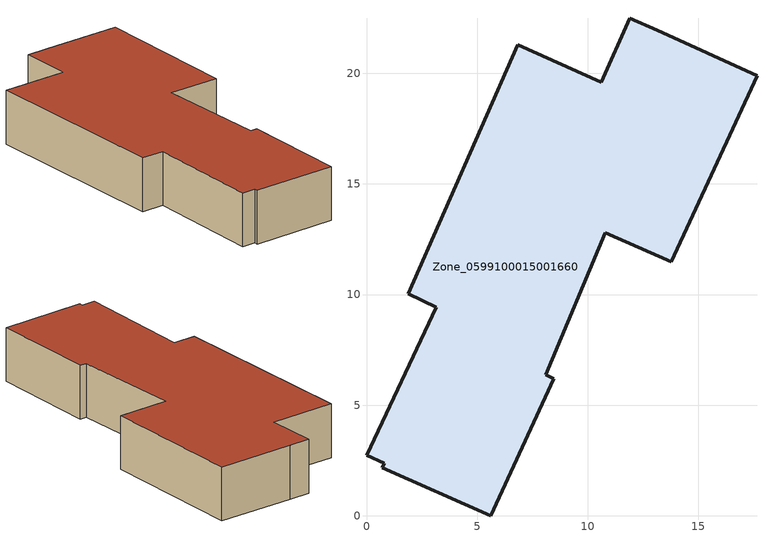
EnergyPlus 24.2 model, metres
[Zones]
Zone_0599100015001660
 floor ground (C_G): 1.88,10.04 6.84,21.3 10.62,19.59 11.88,22.49 13.13,21.94 17.65,19.89 13.77,11.49 10.79,12.8 8.1,6.37 8.47,6.18 5.62,0 0.72,2.16 0.81,2.38 0,2.73 3.16,9.43 z0.93
 wall outside (C_F): 0.81,2.38 0.72,2.16 5.62,0 8.47,6.18 8.1,6.37 10.79,12.8 13.77,11.49 17.65,19.89 13.13,21.94 11.88,22.49 10.62,19.59 6.84,21.3 1.88,10.04 3.16,9.43 0,2.73 0.81,2.38 z0.93:4.25
 roof outside (C_R): 1.88,10.04 3.16,9.43 0,2.73 0.81,2.38 0.72,2.16 5.62,0 8.47,6.18 8.1,6.37 10.79,12.8 13.77,11.49 17.65,19.89 13.13,21.94 11.88,22.49 10.62,19.59 6.84,21.3 z4.25
[BUILDING]
Pand.0599100015001660: North Axis=0; Terrain=City; Loads Convergence Tolerance Value=0.04; Temperature Convergence Tolerance Value=0.4; Solar Distribution=FullExterior; Maximum Number of Warmup Days=25; Minimum Number of Warmup Days=1
[Site:Location]
Rotterdam.The.Hague.AP_ZH_NLD Design_Conditions: Latitude=51.96; Longitude=4.45; Time Zone=1; Elevation=-4.5
[SITE:GROUNDTEMPERATURE:BUILDINGSURFACE]
18, 18, 18, 18, 18, 18, 18, 18, 18, 18, 18, 18
[MATERIAL] Thermal Absorptance=0.9; Solar Absorptance=0.7; Visible Absorptance=0.7
Name | Roughness | Thickness | Conductivity | Density | Specific Heat
G.TC.1965-1974 | MediumSmooth | 0.15 | 0.882353 | 540 | 1210
F.TC.1965-1974 | Rough | 0.3 | 0.697674 | 1920 | 840
R.TC.1965-1974 | MediumRough | 0.2 | 0.232558 | 1500 | 1000
[CONSTRUCTION]
C_G: G.TC.1965-1974
C_F: F.TC.1965-1974
C_R: R.TC.1965-1974
[ZONE]
Zone_0599100015001660: Type=1; Multiplier=1; Ceiling Height=Autocalculate; Volume=Autocalculate; Floor Area=autocalculate; Part of Total Floor Area=Yes
[ZONEINFILTRATION:DESIGNFLOWRATE]
Infil_Zone_0599100015001660: Zone or ZoneList or Space or SpaceList=Zone_0599100015001660; Schedule=AlwaysOn; Design Flow Rate Calculation Method=Flow/Area; Flow Rate per Floor Area=0.003; Constant Term Coefficient=1; Temperature Term Coefficient=0; Velocity Term Coefficient=0; Velocity Squared Term Coefficient=0
[HVACTEMPLATE:ZONE:IDEALLOADSAIRSYSTEM]
Zone_0599100015001660: Maximum Heating Supply Air Temperature=50; Minimum Cooling Supply Air Temperature=13; Maximum Heating Supply Air Humidity Ratio=0.0156; Minimum Cooling Supply Air Humidity Ratio=0.0077; Heating Limit=NoLimit; Cooling Limit=NoLimit; Dehumidification Control Type=ConstantSensibleHeatRatio; Cooling Sensible Heat Ratio=0.7; Dehumidification Setpoint=60; Humidification Control Type=None; Humidification Setpoint=30; Outdoor Air Method=None; Outdoor Air Flow Rate per Person=0.00944; Outdoor Air Flow Rate per Zone Floor Area=0; Outdoor Air Flow Rate per Zone=0; Demand Controlled Ventilation Type=None; Outdoor Air Economizer Type=NoEconomizer; Heat Recovery Type=None; Sensible Heat Recovery Effectiveness=0.7; Latent Heat Recovery Effectiveness=0.65
[ZONECONTROL:THERMOSTAT]
ThermostatControl_Zone_0599100015001660: Zone or ZoneList=Zone_0599100015001660; Control Type Schedule=DualSetpointControlType; Control 1=Thermostat_Zone_0599100015001660; Temperature Difference Between Cutout And Setpoint=0
[THERMOSTATSETPOINT:DUALSETPOINT]
Thermostat_Zone_0599100015001660: Heating Setpoint Temperature Schedule=HeatingSetpoint_Zone_0599100015001660; Cooling Setpoint Temperature Schedule=CoolingSetpoint_Zone_0599100015001660
[SCHEDULE:COMPACT]
HeatingSetpoint_Zone_0599100015001660: Through: 12/31, For: AllDays, Until: 24:00, 21
CoolingSetpoint_Zone_0599100015001660: Through: 12/31, For: AllDays, Until: 24:00, 24
DualSetpointControlType: Through: 12/31, For: AllDays, Until: 24:00, 4
AlwaysOn: Through: 12/31, For: AllDays, Until: 24:00, 1
